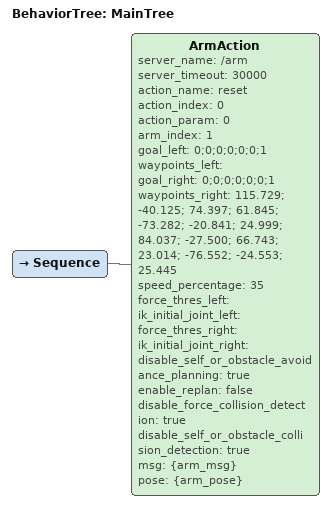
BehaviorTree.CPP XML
<?xml version="1.0" encoding="UTF-8"?>
<root BTCPP_format="4"
      main_tree_to_execute="MainTree">
    <BehaviorTree ID="MainTree">
            <Sequence>
                <ArmAction server_name="/arm"
                           server_timeout="30000"
                           action_name="reset"
                           action_index="0"
                           action_param="0"
                           arm_index="1"
                           goal_left="0;0;0;0;0;0;1"
                           waypoints_left=""
                           goal_right="0;0;0;0;0;0;1"
                           waypoints_right="115.729; -40.125; 74.397; 61.845; -73.282; -20.841; 24.999;
                                            84.037; -27.500; 66.743; 23.014; -76.552; -24.553; 25.445"
                           speed_percentage="35"
                            force_thres_left=""
                            ik_initial_joint_left=""
                            force_thres_right=""
                            ik_initial_joint_right=""
                            disable_self_or_obstacle_avoidance_planning="true"
                            enable_replan="false"
                            disable_force_collision_detection="true"
                            disable_self_or_obstacle_collision_detection="true"
                           msg="{arm_msg}"
                           pose="{arm_pose}"/>
            </Sequence>
    </BehaviorTree>
</root>
